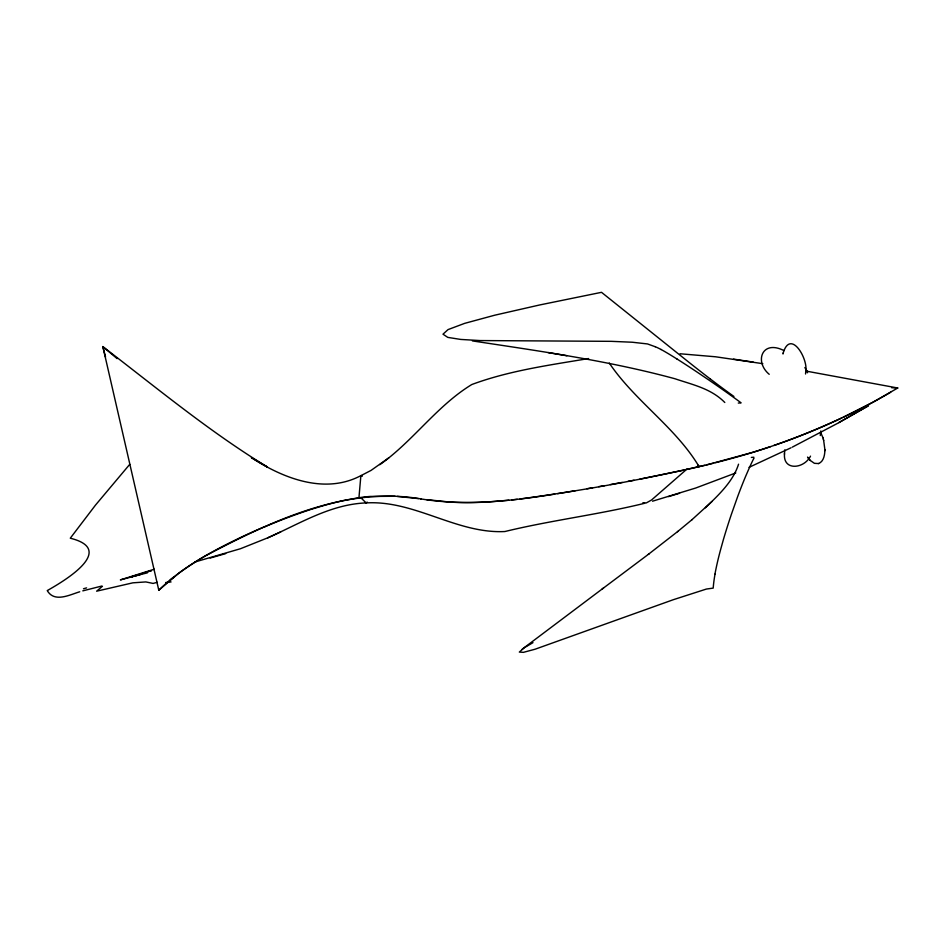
<?xml version="1.0" encoding="UTF-8"?>
<svg xmlns="http://www.w3.org/2000/svg" width="945" height="945" viewBox="0 0 945 945"><rect width="100%" height="100%" fill="white"/><g stroke="black" fill="none" stroke-linecap="round" stroke-linejoin="round"><path stroke-width="1.42" d="M805.565 373.996L805.79 371.054M818.476 463.582C823.591 461.703 824.69 455.36 824.89 450.564M824.902 449.726L823.627 440.205M810.515 456.14C804.136 468.779 783.251 471.165 784.468 454.155M784.48 453.446L784.811 449.832M805.79 371.149C808.14 358.521 790.422 328.577 783.145 353.135M824.89 450.659L824.902 449.631M784.468 454.297L784.48 453.257M769.218 374.303C754.134 361.781 761.918 339.326 783.972 350.595M820.827 430.967L820.284 435.55M783.015 354.009L783.157 353.052M738.553 464.196C732.989 481.808 718.129 495.369 705.383 507.796M388.808 457.829L371.066 470.397L360.872 475.689L358.946 497.708L344.476 500.318A99.426 30.831 -13.5 0 0 323.84 505.528L311.755 509.154A213.594 66.244 -13.5 0 0 265.155 526.637M753.649 458.703L753.838 457.226L751.346 457.415M367.227 502.102L366.093 502.87L360.943 497.85L358.946 497.708A64.768 20.081 -13.5 0 1 370.216 496.444L395.057 496.267M129.76 464.326L95.469 505.138L70.284 538.213C117.357 549.836 63.173 581.6 47.25 590.578C54.385 602.898 69.493 594.877 79.734 591.771M712.057 501.405L691.823 519.833M687.251 468.803L651.53 500.011L646.297 502.929L642.824 502.811M677.482 531.716L692.165 519.549M170.277 579.852L173.419 577.312A269.833 83.68 -13.5 0 1 237.963 538.768M677.931 531.338L648.341 554.372M379.807 464.68C413.119 441.161 436.85 405.783 471.815 384.52C509.225 370.629 549.411 365.136 588.617 358.545M603.571 587.955L522.195 649.18M602.13 589.042L649.286 553.664M806.924 371.243L897.75 388.005L873.145 402.133L843.105 417.324M532.98 642.647L524.416 647.656L519.337 652.074L523.435 652.345L535.106 649.215L673.301 599.709L706.387 589.054L713.191 588.109A92.208 28.149 -67.9 0 1 715.022 574.111M890.686 392.234C842.054 420.596 789.595 442.307 735.399 457.439A255.233 79.156 -13.5 0 1 720.952 461.314L715.507 462.707M838.806 422.616L868.597 405.665M867.829 406.102L837.353 423.466L792.253 447.162M194.918 562.003L240.467 548.726L267.872 537.776C299.659 523.719 330.691 504.122 366.436 502.905M790.965 447.812L749.054 467.326M841.664 417.997L835.852 420.702M267.718 537.847L280.736 531.881M361.167 475.489C324.962 494.896 282.992 478.253 251.382 457.64L267.364 466.984C209.294 431.582 156.646 387.793 102.71 346.531L117.133 358.627M735.789 472.937L695.626 488.057L652.511 501.204M140.273 574.619L120.369 579.899L154.307 569.197M773.967 445.473L787.409 440.689A288.792 89.562 -13.5 0 0 835.782 420.69M770.553 446.631L763.666 448.922A214.763 66.599 -13.5 0 1 753.189 452.23L706.529 464.94M668.54 496.609L679.561 493.255M210.18 558.046L225.725 553.593M144.691 572.67L151.448 570.638L130.505 577.052L136.056 575.552M82.794 590.861L101.517 586.113L102.414 586.29L96.626 591.192L132.855 582.829L145.813 581.931L153.102 583.431L157.236 582.297M360.872 475.678L362.325 476.209M713.699 463.168C649.829 478.276 585.168 490.278 520.104 498.96M818.524 463.57L814.389 463.31L810.267 460.439M132.076 576.615L147.373 572.859M644.596 503.295C598.433 514.659 551.077 520.27 504.89 531.527C456.872 533.984 414.642 500.106 366.377 502.905M704.71 465.377L687.192 469.417M685.149 469.878L639.942 479.115M628.13 481.336L634.036 480.237M622.235 482.422L610.458 484.561M598.681 486.663L604.576 485.624M586.928 488.742L592.798 487.703M575.186 490.762L557.621 493.656M554.715 494.117C510.442 501.145 465.094 506.236 420.513 498.854M517.269 499.291L511.623 499.917M738.293 403.066L741.116 402.853L740.053 402.062A89.869 7.182 37.5 0 0 732.139 396.321L725.016 391.242A155.559 12.439 37.5 0 0 709.648 380.575L697.233 372.176A224.52 17.955 37.5 0 0 684.735 363.955A192.981 15.427 37.5 0 0 680.719 361.368L676.927 358.958M508.823 500.212L489.604 501.83A170.88 52.991 -13.5 0 1 449.879 502.067L426.644 499.633M891.643 387.71L897.75 388.005M680.01 353.761L715.589 356.785L762.816 363.671M397.302 496.42L418.47 498.606M421.186 498.948C344.937 485.801 271.227 521.333 205.514 555.766A264.151 81.92 -13.5 0 0 178.959 573.072L158.795 590.223L103.029 347.417L105.545 357.021M472.417 340.909C540.304 351.221 608.651 360.73 675.014 378.768C692.874 384.816 711.077 388.525 724.803 402.487M733.509 359.124L753.224 362.089M548.124 352.579L566.905 355.757M655.228 346.732L647.526 343.945L632.288 342.232L611.261 341.334L480.013 340.566L460.723 339.432L447.8 337.389L442.992 334.187L448.048 329.592L464.68 323.355L494.648 315.228L539.678 304.963L601.516 292.324L684.924 359.1A135.761 10.856 37.5 0 0 709.872 378.673M733.911 396.451L731.265 394.561A76.415 6.107 37.5 0 1 709.896 378.661M808.022 457.746L809.759 459.908M809.7 459.849L810.326 460.51M697.764 464.952L699.123 466.7C675.616 427.27 634.922 401.093 609.265 363.045M807.562 457.073L808.081 457.829M804.88 367.534L806.959 371.29M820.709 432.526L822.835 437.523M807.148 371.716L807.585 372.779M806.817 370.983L807.254 371.964M822.788 437.405L823.343 439.177M823.308 439.035L823.674 440.358M158.807 590.223A285.874 88.653 -13.5 0 1 173.407 577.312M237.927 538.756A300.274 93.118 -13.5 0 1 264.978 526.589M83.491 588.747A136.942 27.547 -25.9 0 1 86.609 587.885M165.635 582.557A67.556 49.801 25.3 0 1 171.069 581.943M714.94 574.194A129.961 39.678 -67.9 0 1 721.767 545.466L723.457 539.382A192.981 58.921 -67.9 0 1 725.347 533.086A224.52 68.548 -67.9 0 1 731.371 514.375L737.561 496.869A155.559 47.486 -67.9 0 1 745.51 476.623L749.314 467.881A89.869 27.44 -67.9 0 1 753.649 458.691M655.216 346.72A92.208 7.371 37.5 0 1 661.098 349.544M660.968 349.437A129.961 10.395 37.5 0 1 676.998 359.029"/></g></svg>
